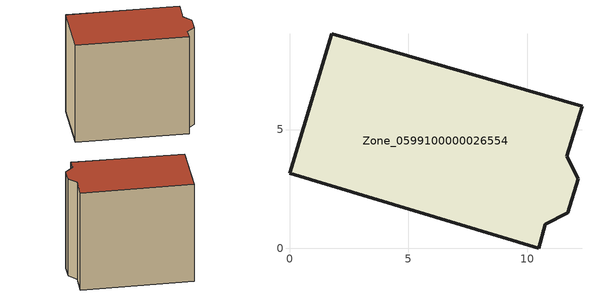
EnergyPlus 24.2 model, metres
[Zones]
Zone_0599100000026554
 floor ground (C_G): 10.48,0 0,3.17 1.78,9.04 12.31,5.98 11.67,3.88 12.16,2.94 11.71,1.5 10.77,1.01 z0
 wall outside (C_F): 0,3.17 10.48,0 10.77,1.01 11.71,1.5 12.16,2.94 11.67,3.88 12.31,5.98 1.78,9.04 0,3.17 z0:10.5
 roof outside (C_R): 12.31,5.98 1.78,9.04 0,3.17 10.48,0 10.77,1.01 11.71,1.5 12.16,2.94 11.67,3.88 z10.5
[BUILDING]
Pand.0599100000026554: North Axis=0; Terrain=City; Loads Convergence Tolerance Value=0.04; Temperature Convergence Tolerance Value=0.4; Solar Distribution=FullExterior; Maximum Number of Warmup Days=25; Minimum Number of Warmup Days=1
[Site:Location]
Rotterdam.The.Hague.AP_ZH_NLD Design_Conditions: Latitude=51.96; Longitude=4.45; Time Zone=1; Elevation=-4.5
[SITE:GROUNDTEMPERATURE:BUILDINGSURFACE]
18, 18, 18, 18, 18, 18, 18, 18, 18, 18, 18, 18
[MATERIAL] Thermal Absorptance=0.9; Solar Absorptance=0.7; Visible Absorptance=0.7
Name | Roughness | Thickness | Conductivity | Density | Specific Heat
G.TI.1946 | MediumSmooth | 0.15 | 1 | 540 | 1210
F.TI.1946 | Rough | 0.3 | 0.857143 | 1920 | 840
R.TI.1946 | MediumRough | 0.2 | 0.1 | 1500 | 1000
[CONSTRUCTION]
C_G: G.TI.1946
C_F: F.TI.1946
C_R: R.TI.1946
[ZONE]
Zone_0599100000026554: Type=1; Multiplier=1; Ceiling Height=Autocalculate; Volume=Autocalculate; Floor Area=autocalculate; Part of Total Floor Area=Yes
[ZONEINFILTRATION:DESIGNFLOWRATE]
Infil_Zone_0599100000026554: Zone or ZoneList or Space or SpaceList=Zone_0599100000026554; Schedule=AlwaysOn; Design Flow Rate Calculation Method=Flow/Area; Flow Rate per Floor Area=0.003; Constant Term Coefficient=1; Temperature Term Coefficient=0; Velocity Term Coefficient=0; Velocity Squared Term Coefficient=0
[HVACTEMPLATE:ZONE:IDEALLOADSAIRSYSTEM]
Zone_0599100000026554: Maximum Heating Supply Air Temperature=50; Minimum Cooling Supply Air Temperature=13; Maximum Heating Supply Air Humidity Ratio=0.0156; Minimum Cooling Supply Air Humidity Ratio=0.0077; Heating Limit=NoLimit; Cooling Limit=NoLimit; Dehumidification Control Type=ConstantSensibleHeatRatio; Cooling Sensible Heat Ratio=0.7; Dehumidification Setpoint=60; Humidification Control Type=None; Humidification Setpoint=30; Outdoor Air Method=None; Outdoor Air Flow Rate per Person=0.00944; Outdoor Air Flow Rate per Zone Floor Area=0; Outdoor Air Flow Rate per Zone=0; Demand Controlled Ventilation Type=None; Outdoor Air Economizer Type=NoEconomizer; Heat Recovery Type=None; Sensible Heat Recovery Effectiveness=0.7; Latent Heat Recovery Effectiveness=0.65
[ZONECONTROL:THERMOSTAT]
ThermostatControl_Zone_0599100000026554: Zone or ZoneList=Zone_0599100000026554; Control Type Schedule=DualSetpointControlType; Control 1=Thermostat_Zone_0599100000026554; Temperature Difference Between Cutout And Setpoint=0
[THERMOSTATSETPOINT:DUALSETPOINT]
Thermostat_Zone_0599100000026554: Heating Setpoint Temperature Schedule=HeatingSetpoint_Zone_0599100000026554; Cooling Setpoint Temperature Schedule=CoolingSetpoint_Zone_0599100000026554
[SCHEDULE:COMPACT]
HeatingSetpoint_Zone_0599100000026554: Through: 12/31, For: AllDays, Until: 24:00, 21
CoolingSetpoint_Zone_0599100000026554: Through: 12/31, For: AllDays, Until: 24:00, 24
DualSetpointControlType: Through: 12/31, For: AllDays, Until: 24:00, 4
AlwaysOn: Through: 12/31, For: AllDays, Until: 24:00, 1
